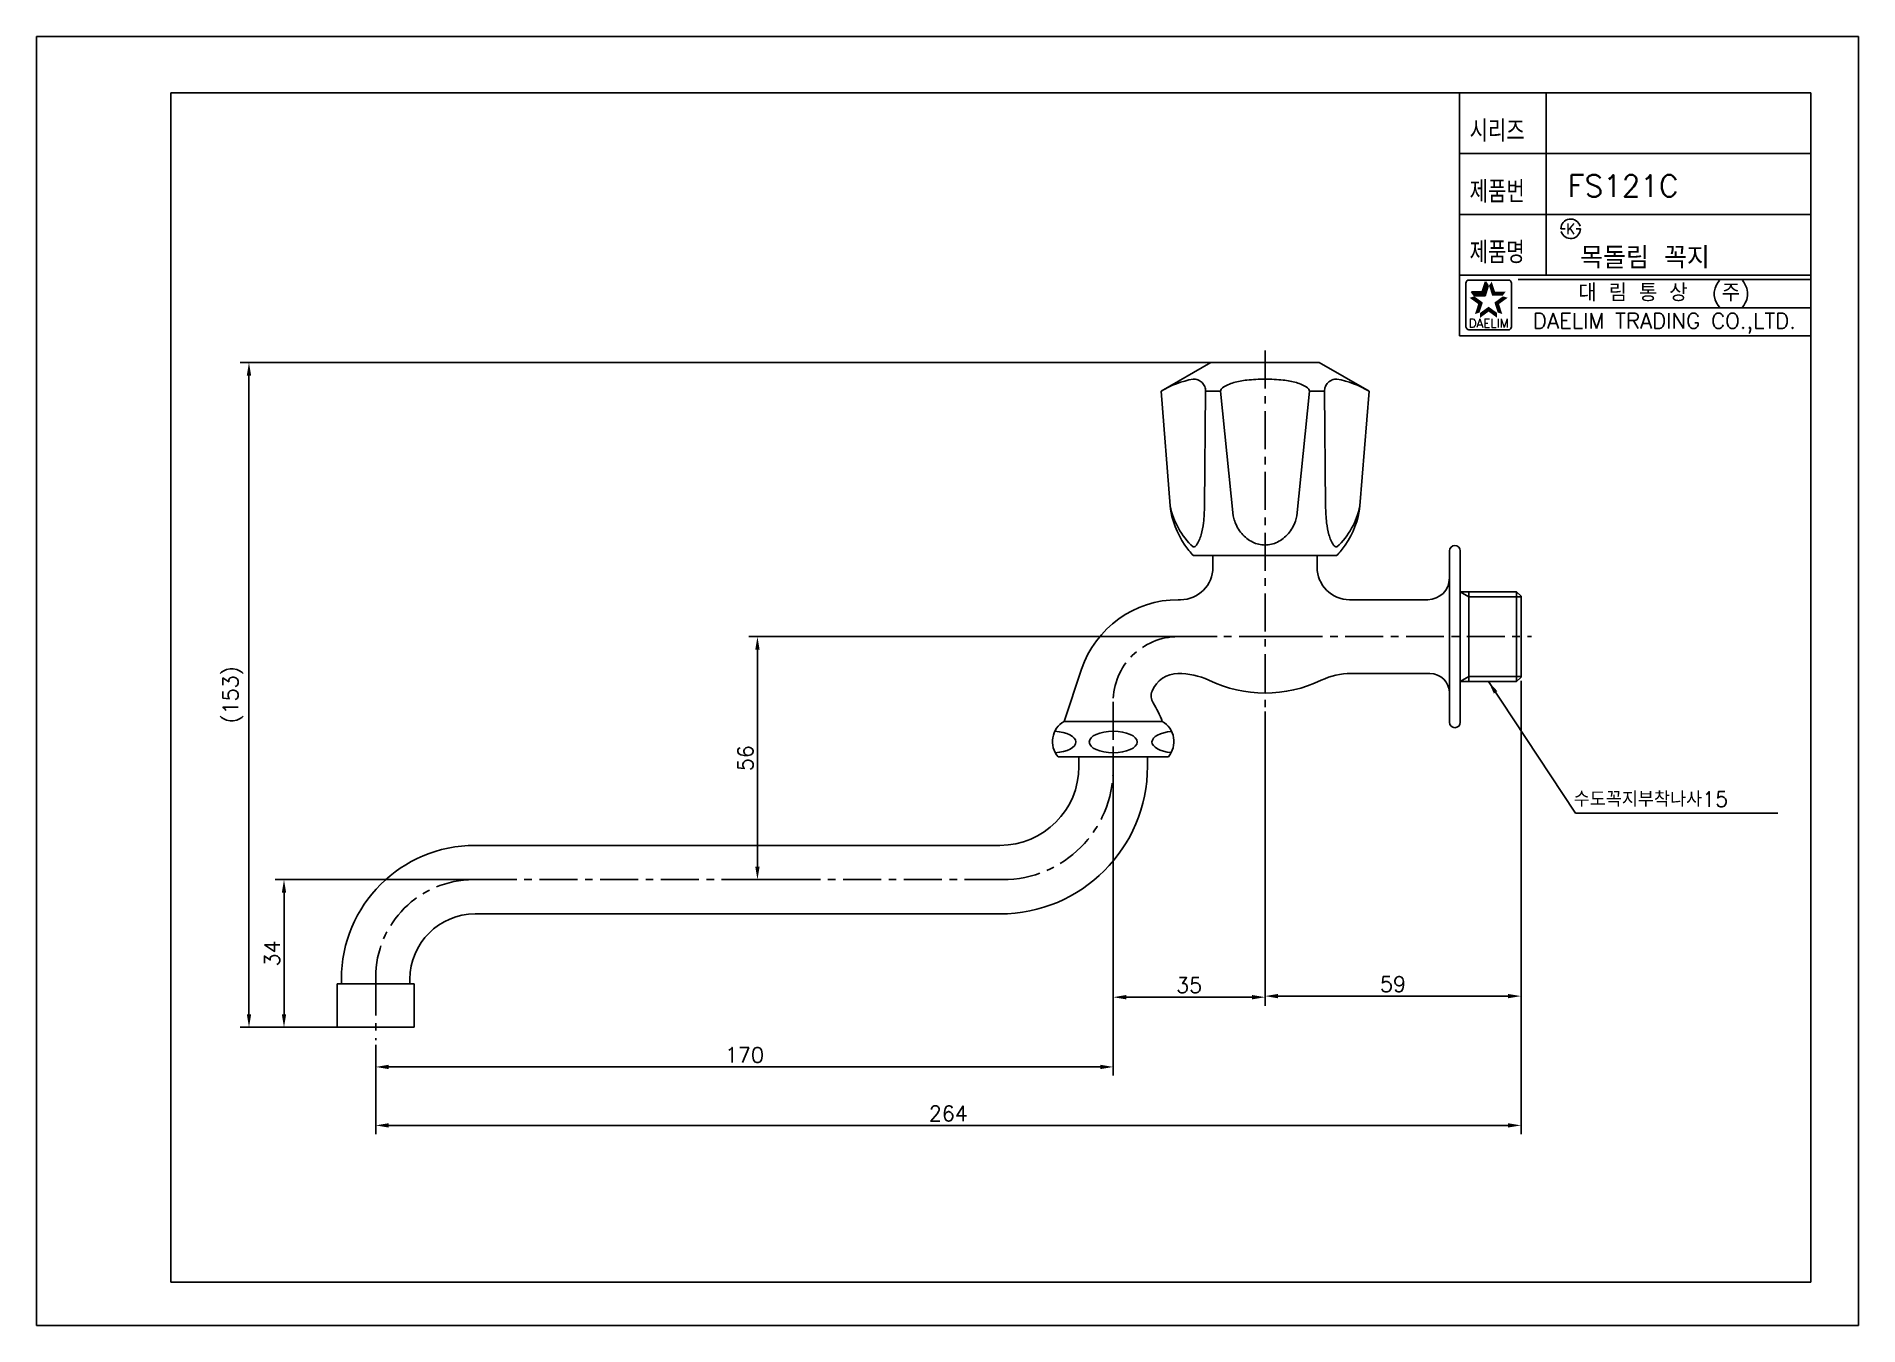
# Model space of a CAD drawing. Extents: x 5364 to 5784, y -306 to -9.
import ezdxf
from ezdxf.enums import TextEntityAlignment as Align

# ---------------------------------------------------------------- set-up
doc = ezdxf.new("R2010")
doc.units = 0
doc.header["$LTSCALE"] = 7
doc.header["$MEASUREMENT"] = 0
doc.linetypes.add('CENTER', pattern=[2, 1.25, -0.25, 0.25, -0.25])
doc.layers.get('0').update_dxf_attribs({"color": 2, "linetype": 'CONTINUOUS'})
for name, color, linetype in [('CL', 1, 'CENTER'), ('D', 2, 'CONTINUOUS'), ('DIM', 2, 'CONTINUOUS'), ('DWG', 7, 'CONTINUOUS'), ('TXT', 4, 'CONTINUOUS')]:
    doc.layers.add(name, color=color, linetype=linetype)
doc.styles.add('GHS', font='ROMANS', dxfattribs={"bigfont": 'GHS'})
doc.styles.add('ROMANS', font='romans')
doc.dimstyles.get("Standard").update_dxf_attribs({"dimtxt": 0.18, "dimasz": 0.18, "dimexe": 0.18, "dimexo": 0.0625, "dimgap": 0.09, "dimtad": 0, "dimtih": 1, "dimtoh": 1, "dimdec": 4, "dimzin": 0, "dimdsep": 46, "dimtxsty": 'Standard', "dimcen": 0.09, "dimadec": 0, "dimazin": 0, "dimtfac": 1, "dimtdec": 4, "dimtofl": 0, "dimtmove": 0, "dimatfit": 3, "dimfxl": 0, "dimtolj": 1, "dimtzin": 0, "dimarcsym": 0})

# ---------------------------------------------------------------- blocks, each defined once
blk = doc.blocks.new('BORDER')
for p, q in [((1, 1), (0, 1)), ((0, 1), (0, 0)), ((1, 0), (1, 1)), ((0, 0), (1, 0))]:
    blk.add_line(p, q)

msp = doc.modelspace()

# ---------------------------------------------------------------- linework, layer by layer
at = {"color": 7}
for p, q in [((5691.57, -21.78), (5691.57, -77.78)), ((5711.57, -21.78), (5711.57, -63.78)), ((5691.57, -35.78), (5772.57, -35.78)), ((5691.57, -49.78), (5772.57, -49.78)), ((5691.57, -63.78), (5772.57, -63.78)), ((5691.57, -77.78), (5772.57, -77.78))]:
    msp.add_line(p, q, dxfattribs=at)
at = {"color": 2, "linetype": 'Continuous'}
for p, q in [((5693.04, -75.65), (5693.04, -65.65)), ((5693.79, -64.9), (5702.79, -64.9)), ((5703.54, -65.65), (5703.54, -75.65)), ((5705.07, -64.78), (5772.57, -64.78)), ((5705.07, -71.28), (5772.57, -71.28)), ((5702.79, -76.4), (5694.04, -76.4))]:
    msp.add_line(p, q, dxfattribs=at)
at = {"color": 2}
for p, q in [((5696.81, -67.6), (5697.55, -65.29)), ((5697.47, -68.51), (5698.22, -66.21)), ((5698.22, -66.21), (5697.55, -65.29)), ((5695.05, -68.51), (5694.38, -67.6)), ((5694.38, -67.6), (5696.81, -67.6)), ((5695.05, -68.51), (5697.47, -68.51))]:
    msp.add_line(p, q, dxfattribs=at)
for p, q in [((5645.76, -83.9), (5410.56, -83.9)), ((5412.56, -86.9), (5412.56, -234.05)), ((5635.76, -147.05), (5527.76, -147.05)), ((5529.76, -200.05), (5529.76, -150.05)), ((5705.76, -157.24), (5705.76, -261.67)), ((5705.76, -157.24), (5705.76, -231.88)), ((5646.76, -164.33), (5646.76, -232.13)), ((5646.76, -165.33), (5646.76, -231.88)), ((5611.76, -172.34), (5611.76, -232.13)), ((5467.99, -203.05), (5418.63, -203.05)), ((5543.48, -203.05), (5527.76, -203.05)), ((5420.63, -206.05), (5420.63, -234.05)), ((5611.76, -220.46), (5611.76, -248.2)), ((5614.76, -230.13), (5643.76, -230.13)), ((5649.76, -229.88), (5702.76, -229.88)), ((5435.52, -237.05), (5410.56, -237.05)), ((5436.52, -237.05), (5418.63, -237.05)), ((5441.76, -241.07), (5441.76, -261.67)), ((5441.76, -241.07), (5441.76, -248.2)), ((5444.76, -246.2), (5608.76, -246.2)), ((5444.76, -259.67), (5702.76, -259.67))]:
    msp.add_line(p, q)
at = {"color": 2, "linetype": 'Continuous'}
for centre, radius, start, end in [((5693.79, -65.65), 0.75, 90, 180), ((5702.79, -65.65), 0.75, 0, 90), ((5693.92, -75.52), 0.884, 188.1301, 278.1301), ((5702.79, -75.65), 0.75, 270, 0)]:
    msp.add_arc(centre, radius, start, end, dxfattribs=at)
at = {"color": 2}
for points in [[(5696.81, -67.6), (5697.47, -68.51), (5697.55, -65.29), (5698.22, -66.21)], [(5699.03, -65.29), (5698.37, -66.21), (5699.78, -67.6), (5699.12, -68.51)], [(5695.89, -70.43), (5696.96, -70.08), (5693.92, -69), (5695, -68.65)], [(5694.38, -67.6), (5695.05, -68.51), (5696.81, -67.6), (5697.47, -68.51)], [(5695.14, -72.74), (5696.21, -72.39), (5695.89, -70.43), (5696.96, -70.08)], [(5698.29, -72.18), (5698.29, -71.05), (5696.33, -73.6), (5696.33, -72.47)], [(5700.26, -73.6), (5700.26, -72.47), (5698.29, -72.18), (5698.29, -71.05)], [(5699.78, -67.6), (5699.12, -68.51), (5702.21, -67.6), (5701.54, -68.51)], [(5702.66, -69), (5701.59, -68.65), (5700.7, -70.43), (5699.63, -70.08)], [(5700.7, -70.43), (5699.63, -70.08), (5701.45, -72.74), (5700.38, -72.39)]]:
    msp.add_solid(points, dxfattribs=at)
for points in [[(5412.06, -86.9), (5413.06, -86.9), (5412.56, -83.9)], [(5529.26, -150.05), (5530.26, -150.05), (5529.76, -147.05)], [(5529.26, -200.05), (5530.26, -200.05), (5529.76, -203.05)], [(5420.13, -206.05), (5421.13, -206.05), (5420.63, -203.05)], [(5614.76, -229.63), (5614.76, -230.63), (5611.76, -230.13)], [(5643.76, -229.63), (5643.76, -230.63), (5646.76, -230.13)], [(5649.76, -229.38), (5649.76, -230.38), (5646.76, -229.88)], [(5702.76, -229.38), (5702.76, -230.38), (5705.76, -229.88)], [(5412.06, -234.05), (5413.06, -234.05), (5412.56, -237.05)], [(5420.13, -234.05), (5421.13, -234.05), (5420.63, -237.05)], [(5444.76, -245.7), (5444.76, -246.7), (5441.76, -246.2)], [(5608.76, -245.7), (5608.76, -246.7), (5611.76, -246.2)], [(5444.76, -259.17), (5444.76, -260.17), (5441.76, -259.67)], [(5702.76, -259.17), (5702.76, -260.17), (5705.76, -259.67)]]:
    msp.add_solid(points)
at = {"layer": 'CL', "linetype": 'CENTER'}
for p, q in [((5646.76, -81.12), (5646.76, -163.33)), ((5626.76, -147.05), (5646.76, -147.05)), ((5641.11, -147.05), (5644.91, -147.05)), ((5646.76, -147.05), (5655.87, -147.05)), ((5651.26, -147.05), (5708.18, -147.05)), ((5611.76, -162.05), (5611.76, -174.79)), ((5586.26, -203.05), (5464.3, -203.05)), ((5441.76, -225.59), (5441.76, -240.07))]:
    msp.add_line(p, q, dxfattribs=at)
for centre, radius, start, end in [((5626.76, -162.05), 15, 90, 180), ((5586.26, -177.55), 25.5, 270, 0), ((5464.3, -225.59), 22.54, 90, 180)]:
    msp.add_arc(centre, radius, start, end, dxfattribs=at)
at = {"layer": 'DIM'}
for p, q in [((5714.95, -53.1), (5715.45, -53.1)), ((5715.45, -53.1), (5715.95, -53.1)), ((5718.95, -53.1), (5718.45, -53.1)), ((5719.45, -53.1), (5718.95, -53.1)), ((5693.76, -137.86), (5691.76, -136.7)), ((5693.76, -137.86), (5705.76, -137.86)), ((5691.76, -157.4), (5693.76, -156.24)), ((5693.76, -156.24), (5705.76, -156.24))]:
    msp.add_line(p, q, dxfattribs=at)
for start, end in [(15, 180), (195, 0)]:
    msp.add_arc((5717.2, -53.1), 2.25, start, end, dxfattribs=at)
at = {"layer": 'DWG'}
for p, q in [((5634.26, -83.9), (5622.79, -90.52)), ((5638.76, -83.9), (5634.26, -83.9)), ((5638.76, -83.9), (5646.76, -83.9)), ((5654.76, -83.9), (5646.76, -83.9)), ((5654.76, -83.9), (5659.26, -83.9)), ((5659.26, -83.9), (5670.73, -90.52)), ((5622.79, -90.52), (5624.88, -116.96)), ((5633.07, -90.52), (5632.79, -116.96)), ((5633.07, -90.52), (5636.53, -90.52)), ((5636.53, -90.52), (5639.41, -119.26)), ((5656.99, -90.52), (5654.11, -119.26)), ((5656.99, -90.52), (5660.45, -90.52)), ((5660.45, -90.52), (5660.73, -116.96)), ((5670.73, -90.52), (5668.64, -116.96)), ((5631.76, -128.4), (5630.26, -128.4)), ((5646.76, -128.4), (5631.76, -128.4)), ((5634.76, -128.4), (5634.76, -131.05)), ((5646.76, -128.4), (5661.76, -128.4)), ((5658.76, -128.4), (5658.76, -131.05)), ((5661.76, -128.4), (5663.26, -128.4)), ((5689.26, -127.3), (5689.26, -133.55)), ((5691.76, -127.3), (5691.76, -136.7)), ((5689.26, -160.05), (5689.26, -133.55)), ((5626.76, -138.55), (5627.26, -138.55)), ((5666.26, -138.55), (5684.26, -138.55)), ((5691.76, -136.7), (5691.76, -137.86)), ((5691.76, -136.7), (5704.76, -136.7)), ((5691.76, -156.24), (5691.76, -137.28)), ((5693.76, -157.4), (5693.76, -136.7)), ((5704.76, -157.4), (5704.76, -136.7)), ((5704.76, -136.7), (5705.76, -137.7)), ((5705.76, -156.4), (5705.76, -137.7)), ((5600.44, -166.61), (5604.48, -154.57)), ((5666.6, -155.55), (5684.76, -155.55)), ((5691.76, -156.24), (5691.76, -157.4)), ((5691.76, -166.8), (5691.76, -157.4)), ((5691.76, -157.4), (5704.76, -157.4)), ((5704.76, -157.4), (5705.76, -156.4)), ((5689.26, -166.8), (5689.26, -160.05)), ((5623.08, -166.61), (5600.44, -166.61)), ((5599.04, -174.73), (5624.48, -174.73)), ((5603.86, -176.95), (5603.86, -174.73)), ((5619.66, -176.95), (5619.66, -174.73)), ((5585.66, -195.15), (5464.66, -195.15)), ((5585.66, -210.95), (5464.66, -210.95)), ((5433.86, -225.95), (5433.86, -227.05)), ((5449.66, -225.95), (5449.66, -227.05)), ((5432.86, -227.05), (5432.86, -237.05)), ((5450.66, -227.05), (5432.86, -227.05)), ((5450.66, -227.05), (5450.66, -237.05)), ((5450.66, -237.05), (5432.86, -237.05))]:
    msp.add_line(p, q, dxfattribs=at)
for points in [[(5633.07, -90.52, 0.100833), (5632.85, -89.45, 0.099431), (5632.23, -88.54, 0.09751), (5631.3, -87.93, 0.096194), (5630.19, -87.72, 0.096194)], [(5646.76, -87.72, 0.028281), (5642.56, -87.96, 0.038652), (5639.53, -88.54, 0.079449), (5636.98, -89.7, 0.251629), (5636.53, -90.52, 0.251629)], [(5646.76, -87.72, -0.028281), (5650.96, -87.96, -0.038652), (5653.99, -88.54, -0.079449), (5656.54, -89.7, -0.251629), (5656.99, -90.52, -0.251629)], [(5660.45, -90.52, -0.100833), (5660.67, -89.45, -0.099431), (5661.29, -88.54, -0.09751), (5662.22, -87.93, -0.096194), (5663.33, -87.72, -0.096194)], [(5630.19, -126.4, 0.251035), (5630.96, -125.99, 0.079699), (5632.03, -123.63, 0.038826), (5632.57, -120.84, 0.028417), (5632.79, -116.96, 0.028417)], [(5663.33, -126.4, -0.251035), (5662.56, -125.99, -0.079699), (5661.49, -123.63, -0.038826), (5660.95, -120.84, -0.028417), (5660.73, -116.96, -0.028417)], [(5639.41, -119.26, 0.029583), (5639.76, -120.46, 0.091517), (5641.39, -123.31, 0.103709), (5643.92, -125.29, 0.114356), (5646.76, -125.95, 0.114356)], [(5654.11, -119.26, -0.029583), (5653.76, -120.46, -0.091517), (5652.13, -123.31, -0.103709), (5649.6, -125.29, -0.114356), (5646.76, -125.95, -0.114356)]]:
    msp.add_lwpolyline(points, format="xyb", dxfattribs=at)
for centre, radius, start, end in [((5634.44, -110.11), 22.8, 100.7435, 120.7435), ((5659.08, -110.11), 22.8, 59.2565, 79.2565), ((5644.74, -114.61), 20, 186.7593, 214.5384), ((5642.5, -113.26), 18.01, 191.8589, 226.8589), ((5651.02, -113.26), 18.01, 313.1411, 348.1411), ((5648.78, -114.61), 20, 325.4616, 353.2407), ((5644.74, -114.61), 20, 214.5384, 223.6), ((5648.78, -114.61), 20, 316.4, 325.4616), ((5690.51, -127.3), 1.25, 90, 180), ((5690.51, -127.3), 1.25, 0, 90), ((5627.26, -131.05), 7.5, 270, 0), ((5666.26, -131.05), 7.5, 180, 270), ((5684.26, -133.55), 5, 270, 0), ((5626.76, -162.05), 23.5, 90, 161.4403), ((5626.76, -162.05), 6.5, 90, 158.1119), ((5626.91, -171.55), 16, 64.4417, 90.9303), ((5646.76, -130.05), 30, 244.4417, 295.5547), ((5666.6, -171.55), 16, 90, 115.5547), ((5684.76, -160.05), 4.5, 0, 90), ((5623.51, -160.74), 3, 158.1119, 211.6998), ((5599.3, -175.7), 25.46, 20.9084, 31.6998), ((5603.12, -171.25), 5.36, 120, 220.4306), ((5620.4, -171.25), 5.36, 319.5694, 60), ((5690.51, -166.8), 1.25, 180, 270), ((5690.51, -166.8), 1.25, 270, 0), ((5585.66, -176.95), 18.2, 270, 0), ((5585.66, -176.95), 34, 270, 0), ((5464.66, -225.95), 30.8, 90, 180), ((5464.66, -225.95), 15, 90, 180)]:
    msp.add_arc(centre, radius, start, end, dxfattribs=at)
for centre, start_param, end_param in [((5597.64, -171.34), 1.709685, 4.590403), ((5626.23, -171.34), 4.896211, 7.65353)]:
    msp.add_ellipse(centre, major_axis=(-5.53, 0), ratio=0.449155, start_param=start_param, end_param=end_param, dxfattribs=at)
msp.add_ellipse((5611.76, -171.34), major_axis=(-5.53, 0), ratio=0.449155, dxfattribs=at)
at = {"layer": 'TXT'}
for p, q in [((5394.57, -295.78), (5394.57, -21.78)), ((5394.57, -21.78), (5772.57, -21.78)), ((5772.57, -21.78), (5772.57, -295.78)), ((5772.57, -295.78), (5394.57, -295.78))]:
    msp.add_line(p, q, dxfattribs=at)

# ---------------------------------------------------------------- block references
at = {"xscale": 420, "yscale": 297, "zscale": 420}
msp.add_blockref('BORDER', (5363.57, -305.78), dxfattribs=at)

# ---------------------------------------------------------------- texts
at = {"color": 7, "style": 'GHS'}
msp.add_text('FS121C', height=5, dxfattribs=at).set_placement((5729.31, -43.2), align=Align.MIDDLE)
at = {"style": 'GHS'}
msp.add_text('목돌림 꼭지', height=5, dxfattribs=at).set_placement((5719.4, -62.25))
at = {"color": 7, "linetype": 'Continuous'}
for s, height, style, p in [('대 림 통 상  (주)', 4, 'GHS', (5738.83, -68.09)), ('DAELIM TRADING CO.,LTD.', 3.6, 'ROMANS', (5738.83, -74.85))]:
    msp.add_text(s, height=height, dxfattribs=dict(at, style=style)).set_placement(p, align=Align.MIDDLE)
at = {"color": 2, "linetype": 'Continuous', "style": 'ROMANS'}
msp.add_text('DAELIM', height=2, dxfattribs=at).set_placement((5698.29, -75.85), align=Align.CENTER)
at = {"char_height": 3.5, "attachment_point": 5, "rotation": 90, "style": 'GHS'}
for s, insert in [('\\A1;(153)', (5408.89, -160.47)), ('\\A1;56', (5527.01, -175.05)), ('\\A1;34', (5417.88, -220.05))]:
    msp.add_mtext(s, dxfattribs=dict(at, insert=insert))
at = {"char_height": 3.5, "attachment_point": 5, "style": 'GHS'}
for s, insert in [('\\A1;35', (5629.26, -227.38)), ('\\A1;59', (5676.26, -227.13)), ('\\A1;170', (5526.76, -243.45)), ('\\A1;264', (5573.76, -256.92))]:
    msp.add_mtext(s, dxfattribs=dict(at, insert=insert))
at = {"layer": 'D', "style": 'GHS'}
msp.add_text('수도꼭지부착나사15', height=3.5, dxfattribs=at).set_placement((5717.89, -186.26))
at = {"layer": 'DIM', "style": 'GHS', "width": 0.8}
for s, p in [('시리즈', (5693.91, -33.05)), ('제품번', (5693.91, -47.05)), ('제품명', (5693.91, -61.05))]:
    msp.add_text(s, height=5, dxfattribs=at).set_placement(p)
at = {"layer": 'DIM', "style": 'GHS'}
msp.add_text('K', height=2.39, dxfattribs=at).set_placement((5717.2, -53.1), align=Align.MIDDLE)

# ---------------------------------------------------------------- leaders
at = {"layer": 'DIM'}
msp.add_leader([(5698.26, -157.4), (5718.29, -187.74), (5764.93, -187.74)], dimstyle='Standard', override={"dimtxt": 3.5, "dimasz": 3, "dimexe": 2, "dimexo": 1, "dimgap": 1, "dimtih": 0, "dimtoh": 0, "dimtxsty": 'GHS', "dimcen": -0.9, "dimtix": 1, "dimtofl": 1, "dimtmove": 2}, dxfattribs=at)

doc.saveas('drawing.dxf')
